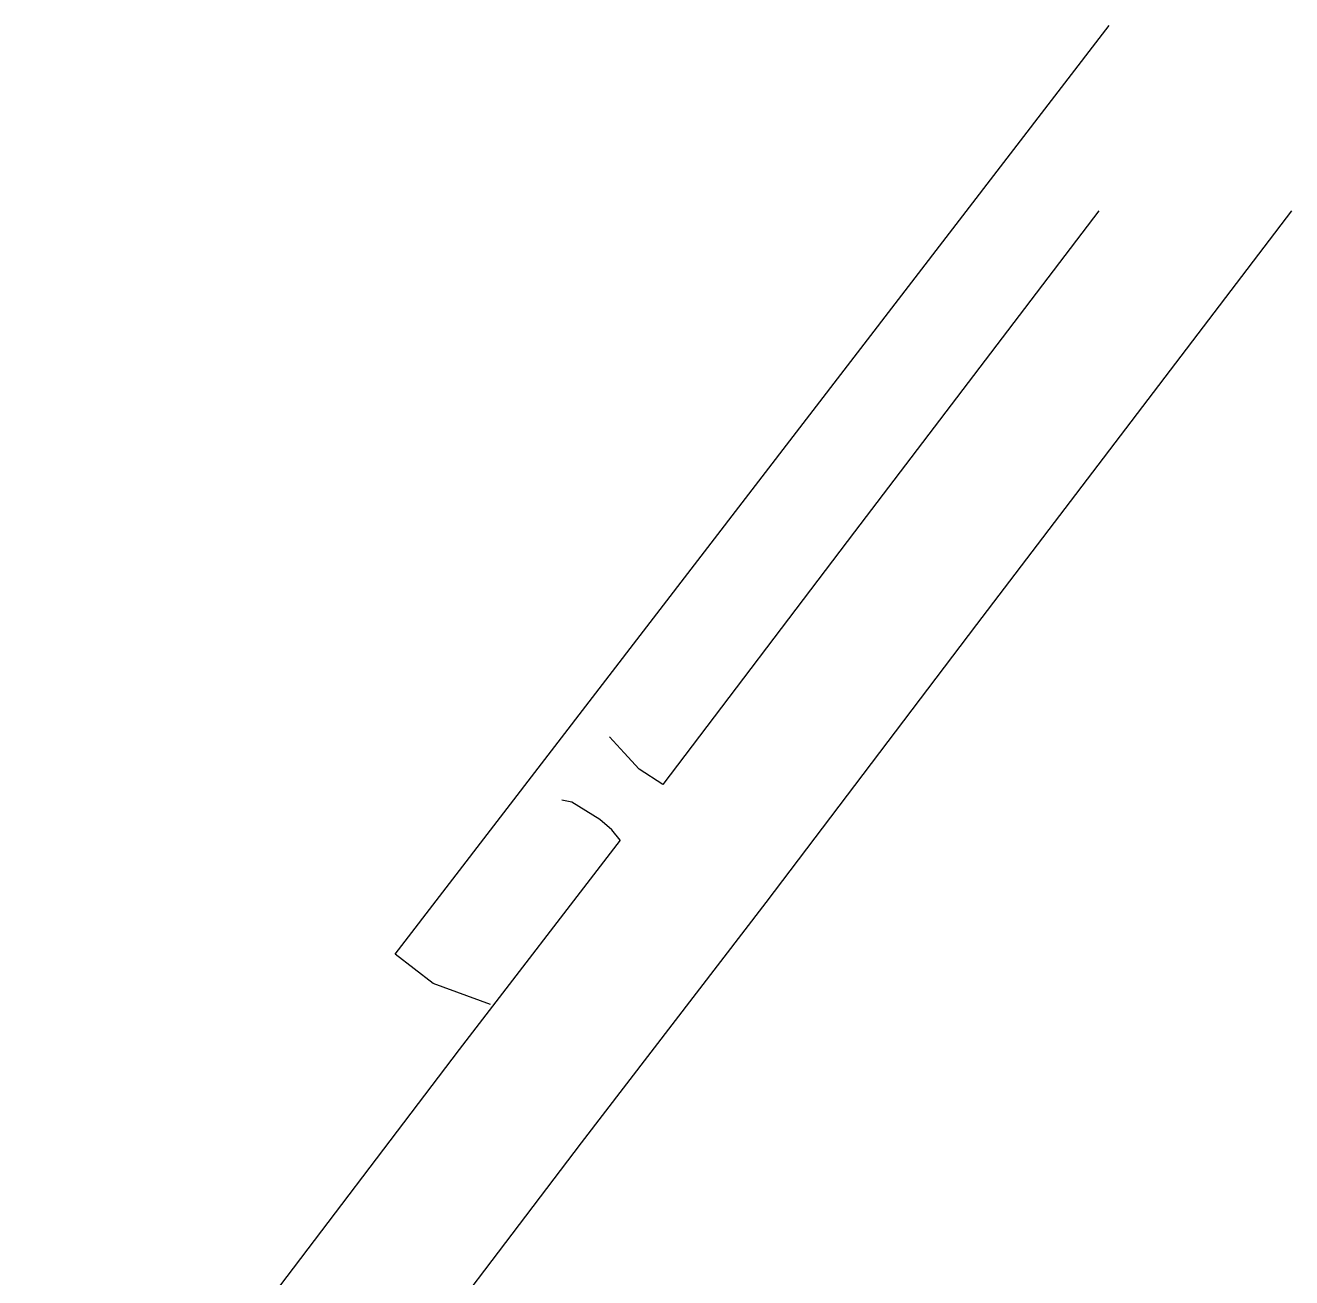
# Model space of a CAD drawing. Extents: x 563510 to 564800, y 3598549 to 3601000.
# Drawn here: x 564500 to 564647.8, y 3599375.4 to 3599521.7 of the extents above; entities that cross this region are included whole.
import ezdxf

# ---------------------------------------------------------------- set-up
doc = ezdxf.new("R2010")
doc.units = 0
doc.layers.add('DLSS', color=8, linetype='CONTINUOUS')
doc.layers.add('JT_JT', color=252, linetype='CONTINUOUS')

msp = doc.modelspace()

# ---------------------------------------------------------------- linework, layer by layer
at = {"layer": 'DLSS'}
msp.add_lwpolyline([(564554.3, 3599407.31), (564547.62, 3599409.78), (564543.17, 3599413.19), (564626.51, 3599521.66)], dxfattribs=at)
at = {"layer": 'JT_JT', "linetype": 'CONTINUOUS'}
for points in [[(564647.83, 3599500), (564611.04, 3599451.69), (564586.45, 3599419.22), (564564.88, 3599391.17), (564540.71, 3599359.33), (564517.64, 3599329.33), (564500, 3599306.15)], [(564625.32, 3599500), (564596.78, 3599462.53), (564574.44, 3599433.02)], [(564574.44, 3599433.02), (564571.66, 3599434.81), (564569.9, 3599436.71), (564568.19, 3599438.57)], [(564569.46, 3599426.5), (564568.48, 3599427.73), (564567.05, 3599428.91), (564563.78, 3599430.93), (564562.65, 3599431.18)], [(564569.46, 3599426.5), (564550.65, 3599402.05), (564526.48, 3599370.2), (564503.41, 3599340.21), (564500, 3599335.73)]]:
    msp.add_lwpolyline(points, dxfattribs=at)

doc.saveas('drawing.dxf')
